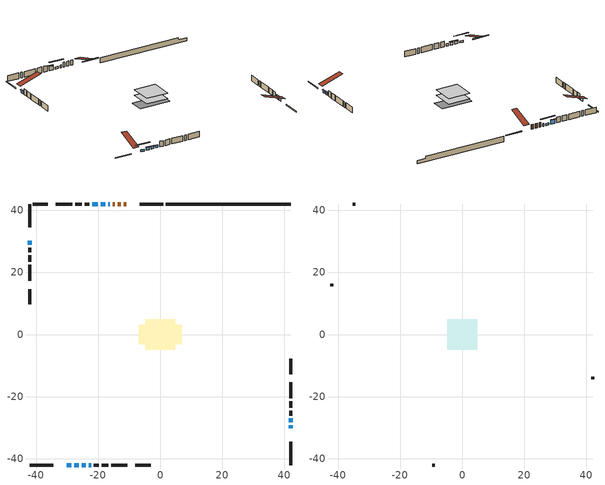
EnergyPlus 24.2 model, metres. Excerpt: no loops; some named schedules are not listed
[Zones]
conditioned space
 floor adiabatic (AdiabaticFloorConstruction): -4.85,-4.85 -4.85,4.85 4.85,4.85 4.85,-4.85 z1.38
 floor foundation (Slab1 construction): -6.93,-3.12 -6.93,3.12 6.93,3.12 6.93,-3.12 z-0.91
 wall outside (RimJoist1 construction): 0.91,42.08 -6.63,42.08 / -42.08,-42.08 -34.53,-42.08 / -42.08,42.08 -42.08,34.53 / 42.08,-42.08 42.08,-34.53 z1.38:1.68
 wall outside (AdiabaticWallConstruction 1): -10.97,42.08 -11.83,42.08 / -12.76,42.08 -13.74,42.08 / -14.66,42.08 -15.38,42.08 z1.38:3.41
 wall outside (AdiabaticWallConstruction): -16.31,42.08 -16.8,42.08 / 42.08,-28.34 42.08,-27.07 / -27.73,-42.08 -26.21,-42.08 / -25.28,-42.08 -24.06,-42.08 / -23.13,-42.08 -22.29,-42.08 z1.38:2.6; -17.73,42.08 -19.26,42.08 / -30.19,-42.08 -28.66,-42.08 z1.38:2.19; 42.08,-30.19 42.08,-29.27 / -42.08,30.19 -42.08,28.97 z1.38:2.5; -20.18,42.08 -21.91,42.08 z1.38:3.21
 wall outside (Wall1 construction): -22.84,42.08 -24.42,42.08 / -21.36,-42.08 -19.79,-42.08 / -42.08,28.04 -42.08,26.46 / 42.08,-26.14 42.08,-24.57 z1.38:3.82
 wall outside (Wall2 construction): -25.35,42.08 -27.48,42.08 / -18.86,-42.08 -16.72,-42.08 / -42.08,25.53 -42.08,23.4 / 42.08,-23.64 42.08,-21.5 z1.38:3.82
 wall outside (Wall3 construction): -28.41,42.08 -33.62,42.08 / -15.8,-42.08 -10.59,-42.08 / -42.08,22.47 -42.08,17.27 / 42.08,-20.57 42.08,-15.37 z1.38:3.82
 wall outside (Wall5 construction): -36.22,42.08 -41.15,42.08 / -7.99,-42.08 -3.06,-42.08 / -42.08,14.66 -42.08,9.73 / 42.08,-12.77 42.08,-7.84 z1.38:3.82
 wall foundation (FoundationWall1 construction): 1.84,42.08,-0.91 1.84,42.08,1.38 38.05,42.08,1.38 38.05,42.08,0.4 42.08,42.08,0.4 42.08,42.08,-0.91
 window (WindowConstruction 6): -16.31,42.08 -16.8,42.08 z1.38:2.6
 window (WindowConstruction 7): -17.73,42.08 -19.26,42.08 z1.38:2.19
 window (WindowConstruction 8): -30.19,-42.08 -28.66,-42.08 z1.38:2.19
 window (WindowConstruction): 42.08,-30.19 42.08,-29.27 z1.38:2.5
 window (WindowConstruction 1): 42.08,-28.34 42.08,-27.07 z1.38:2.6
 window (WindowConstruction 2): -20.19,42.08 -21.91,42.08 z1.38:3.21
 window (WindowConstruction 3): -27.73,-42.08 -26.21,-42.08 z1.38:2.6
 window (WindowConstruction 4): -25.28,-42.08 -24.06,-42.08 z1.38:2.6
 window (WindowConstruction 5): -42.08,30.19 -42.08,28.97 z1.38:2.5
 window (WindowConstruction 9): -23.13,-42.08 -22.29,-42.08 z1.38:2.6
 door (Door): -10.98,42.08 -11.83,42.08 z1.38:3.41
 door (Door 1): -12.76,42.08 -13.73,42.08 z1.38:3.41
 door (Door 2): -14.66,42.08 -15.38,42.08 z1.38:3.41
 ceiling adiabatic (AdiabaticFloorConstruction): 4.85,-4.85 4.85,4.85 -4.85,4.85 -4.85,-4.85 z1.38
attic - vented
 floor to conditioned space (Floor1 construction Reversed): -4.85,-4.85 -4.85,4.85 4.85,4.85 4.85,-4.85 z3.82
 wall outside (Wall4 construction): -34.54,42.08 -35.29,42.08 / -9.66,-42.08 -8.92,-42.08 / -42.08,16.34 -42.08,15.59 / 42.08,-14.44 42.08,-13.7 z1.38:3.82
 roof outside (Roof1 construction): -10.05,42.08,3.82 -10.05,32.63,6.97 -7.56,32.63,6.97 -7.56,42.08,3.82; -31.12,-42.08,3.82 -31.12,-32.63,6.97 -33.6,-32.63,6.97 -33.6,-42.08,3.82; -42.08,31.12,3.82 -32.63,31.12,6.97 -32.63,33.6,6.97 -42.08,33.6,3.82; 42.08,-31.12,3.82 32.63,-31.12,6.97 32.63,-33.6,6.97 42.08,-33.6,3.82
shading: -21.9,42.08 -15.09,42.08 -15.09,42.49 -21.9,42.49 z4.83; -26.02,-42.08 -32.83,-42.08 -32.83,-42.49 -26.02,-42.49 z4.83; 42.08,-29.07 42.08,-30.39 42.49,-30.39 42.49,-29.07 z2.7; 42.08,-26.87 42.08,-28.54 42.49,-28.54 42.49,-26.87 z2.8; -22.11,42.08 -19.98,42.08 -19.98,42.49 -22.11,42.49 z3.41; -26.01,-42.08 -27.93,-42.08 -27.93,-42.49 -26.01,-42.49 z2.8; -23.86,-42.08 -25.48,-42.08 -25.48,-42.49 -23.86,-42.49 z2.8; -42.08,28.77 -42.08,30.39 -42.49,30.39 -42.49,28.77 z2.7
[Building]
Building 1: Terrain=Suburbs
[Site:Location]
Windsor AP_ON: Latitude {deg}=42.28; Longitude {deg}=-82.96; Time Zone {hr}=-5; Elevation {m}=190; Keep Site Location Information=Yes
[Site:GroundTemperature:Shallow]
6.34957, 4.46684, 4.31606, 5.20952, 8.79623, 12.3662, 15.4612, 17.4219, 17.5884, 15.9938, 12.9777, 9.51722
[Site:WaterMainsTemperature]
Calculation Method=Schedule; Temperature Schedule=mains temperature schedule
[Material] Roughness=Rough; Thermal Absorptance=0.9
Name | Thickness {m} | Conductivity {W/m-K} | Density {kg/m3} | Specific Heat {J/kg-K} | Solar Absorptance | Visible Absorptance
asphalt or fiberglass shingles | 0.00635 | 0.162714 | 1121.4 | 1465.45 | 0.4 | 0.4
ceiling loosefill ins | 0.169333 | 0.0480833 | 16.02 | 1046.75 | 0.7 | 0.7
ceiling stud and cavity | 0.1397 | 0.104391 | 65.682 | 1177.47 | 0.7 | 0.7
concrete 4.0 in. | 0.1016 | 1.803125 | 2242.8 | 837.4 | 0.7 | 0.7
concrete 8.0 in. | 0.2032 | 1.803125 | 2242.8 | 837.4 | 0.7 | 0.7
door material | 0.04445 | 0.053851 | 512.64 | 1214.23 | 0.7 | 0.7
door material 1 | 0.04445 | 0.188738 | 512.64 | 1214.23 | 0.7 | 0.7
exterior vertical ins | 0.0424921 | 0.029427 | 32.04 | 1214.23 | 0.7 | 0.7
floor covering | 0.0127 | 0.0433444 | 54.468 | 1339.84 | 0.6 | 0.6
floor rigid ins; wall rigid ins 1 | 0.512978 | 0.029427 | 32.04 | 1214.23 | 0.7 | 0.7
floor stud and cavity | 0.1397 | 1.75129 | 37.0049 | 1207.88 | 0.7 | 0.7
furniture material conditioned space 1 | 0.1524 | 0.115458 | 640.8 | 1214.23 | 0.6 | 0.6
gypsum board | 0.0127 | 0.160291 | 801 | 837.4 | 0.6 | 0.6
gypsum board 1 | 0.0127 | 0.160291 | 801 | 837.4 | 0.7 | 0.7
osb sheathing 0.5 in. | 0.0127 | 0.115458 | 512.64 | 1214.23 | 0.7 | 0.7
osb sheathing 0.75 in. | 0.01905 | 0.115458 | 512.64 | 1214.23 | 0.7 | 0.7
osb sheathing 2.0 in. | 0.0508 | 0.115458 | 512.64 | 1214.23 | 0.7 | 0.7
rim joist stud and cavity | 0.0508 | 0.0296634 | 125.044 | 1163.47 | 0.6 | 0.6
wall rigid ins | 0.051816 | 0.029427 | 32.04 | 1214.23 | 0.7 | 0.7
wall stud and cavity | 0.1397 | 0.413238 | 139.0536 | 1170.24 | 0.7 | 0.7
wall stud and cavity 1 | 0.1397 | 0.245635 | 139.0536 | 1170.24 | 0.7 | 0.7
wall stud and cavity 2 | 0.1397 | 0.224759 | 139.0536 | 1170.24 | 0.7 | 0.7
wall stud and cavity 3 | 0.0889 | 6.9971 | 50.32683 | 1063.81 | 0.6 | 0.6
wall stud and cavity 4 | 0.1397 | 0.192189 | 139.0536 | 1170.24 | 0.7 | 0.7
wall stud and cavity 5 | 0.0889 | 0.380278 | 52.3479 | 1209.89 | 0.7 | 0.7
wall stud and cavity 6 | 0.0889 | 0.391764 | 83.0341 | 1211.67 | 0.7 | 0.7
wood siding | 0.0254 | 0.102417 | 544.68 | 1172.36 | 0.4 | 0.4
wood siding 1 | 0.00254 | 0.102417 | 544.68 | 1172.36 | 0.4 | 0.4
wood siding 2; wood siding 3; wood siding 4 | 0.0254 | 0.102417 | 544.68 | 1172.36 | 0.7 | 0.7
[WindowMaterial:SimpleGlazingSystem]
Name | U-Factor {W/m2-K} | Solar Heat Gain Coefficient
WindowMaterial | 3.0048 | 0.53
WindowMaterial 1 | 2.98152 | 0.57
WindowMaterial 2 | 2.90089 | 0.65
WindowMaterial 3 | 2.96562 | 0.59
WindowMaterial 4 | 2.98606 | 0.56
WindowMaterial 5 | 2.98833 | 0.56
WindowMaterial 6 | 3.07407 | 0.36
WindowMaterial 7 | 2.98606 | 0.55
WindowMaterial 8 | 3.06271 | 0.54
[Construction]
AdiabaticFloorConstruction: floor stud and cavity, floor rigid ins, osb sheathing 0.75 in., floor covering
AdiabaticWallConstruction: wood siding 3, wall rigid ins 1, wall stud and cavity 5, gypsum board
AdiabaticWallConstruction 1: wood siding 4, wall rigid ins 1, wall stud and cavity 5, gypsum board
Door; Door 1: door material
Door 2: door material 1
Floor1 construction Reversed: gypsum board, ceiling stud and cavity, ceiling loosefill ins
FoundationWall1 construction: concrete 8.0 in., gypsum board 1
furniture construction conditioned space 1: furniture material conditioned space 1
PartitionWallConstruction: gypsum board, wall stud and cavity 6, gypsum board
RimJoist1 construction: wood siding 2, osb sheathing 2.0 in., rim joist stud and cavity
Roof1 construction: asphalt or fiberglass shingles
Slab1 construction: concrete 4.0 in.
Wall1 construction: wood siding, wall rigid ins, osb sheathing 0.5 in., wall stud and cavity, gypsum board
Wall2 construction: wood siding, wall rigid ins, osb sheathing 0.5 in., wall stud and cavity 1, gypsum board
Wall3 construction: wood siding, wall rigid ins, osb sheathing 0.5 in., wall stud and cavity 2, gypsum board
Wall4 construction: wood siding 1, wall stud and cavity 3
Wall5 construction: wood siding, wall rigid ins, osb sheathing 0.5 in., wall stud and cavity 4, gypsum board
WindowConstruction: WindowMaterial
WindowConstruction 1: WindowMaterial 1
WindowConstruction 2: WindowMaterial 2
WindowConstruction 3: WindowMaterial 3
WindowConstruction 4: WindowMaterial 4
WindowConstruction 5: WindowMaterial 5
WindowConstruction 6: WindowMaterial 6
WindowConstruction 7; WindowConstruction 8: WindowMaterial 7
WindowConstruction 9: WindowMaterial 8
[Zone] Multiplier=1; Part of Total Floor Area=Yes
Name | Volume {m3}
attic - vented | 47.9871
conditioned space | 447.1
[Space]
Name | Zone | Volume {m3}
attic - vented 1 | attic - vented | 47.9871
conditioned space 1 | conditioned space | 447.1
[ZoneInfiltration:EffectiveLeakageArea]
infil attic - vented 1: Zone or Space=attic - vented 1; Schedule=Always On Discrete; Effective Air Leakage Area {cm2}=4175.11; Stack Coefficient=0.000388383; Wind Coefficient=1.33153e-05
[ZoneMixing]
whole house fan mix: Zone or Space=attic - vented; Schedule=Always On Continuous; Design Flow Rate Calculation Method=Flow/Zone; Design Flow Rate {m3/s}=0; Source Zone or Space=conditioned space
[SurfaceProperty:ExposedFoundationPerimeter]
Slab1: Exposed Perimeter Calculation Method=TotalExposedPerimeter; Total Exposed Perimeter {m}=40.233
[InternalMass] Zone or ZoneList=conditioned space; Space or SpaceList=conditioned space 1
Name | Construction | Surface Area {m2}
furniture mass conditioned space 1 | furniture construction conditioned space 1 | 72.2399
partition wall mass | PartitionWallConstruction | 180.6
[Lights]
interior lighting: Zone or ZoneList or Space or SpaceList=conditioned space 1; Schedule=interior lighting schedule; Design Level Calculation Method=LightingLevel; Lighting Level {W}=343.2; Return Air Fraction=0; Fraction Radiant=0.6; Fraction Visible=0.2; Fraction Replaceable=1
[People]
occupants: Zone or ZoneList or Space or SpaceList=conditioned space 1; Number of People Schedule=occupants schedule; Number of People Calculation Method=People; Number of People=3; Fraction Radiant=0.314171; Sensible Heat Fraction=0.56303; Activity Level Schedule=occupants activity schedule; Carbon Dioxide Generation Rate {m3/s-W}=0; Enable ASHRAE 55 Comfort Warnings=No; Mean Radiant Temperature Calculation Type=EnclosureAveraged
[ElectricEquipment] Zone or ZoneList or Space or SpaceList=conditioned space 1; Design Level Calculation Method=EquipmentLevel
Name | Schedule | Design Level {W} | Fraction Latent | Fraction Radiant | Fraction Lost
clothes dryer | clothes dryer schedule | 140.772 | 0.015 | 0.081 | 0.85
clothes washer | clothes washer schedule | 32.1985 | 0.03 | 0.162 | 0.7
cooking range | cooking range schedule | 215.147 | 0.08 | 0.432 | 0.2
dishwasher | dishwasher schedule | 66.8632 | 0.3 | 0.18 | 0.4
fridge | fridge schedule | 72.9452 | 0 | 0.6 | 0
mech vent bath fan 0 | mech vent bath fan 0 schedule | 50.2 | 0 | 0 | 1
mech vent bath fan 1 | mech vent bath fan 1 schedule | 50.2 | 0 | 0 | 1
mech vent house fan | mech vent house fan schedule | 0 | 0 | 0 | 1
mech vent house fan cfis | mech vent house fan cfis schedule | 0 | 0 | 0 | 0
mech vent range fan 0 | mech vent range fan 0 schedule | 57 | 0 | 0 | 1
misc plug loads | misc plug loads schedule | 494.7 | 0.045 | 0.513 | 0.1
whole house fan | Always On Discrete | 0 | 0 | 0 | 1
[OtherEquipment] Zone or ZoneList or Space or SpaceList=conditioned space 1; Design Level Calculation Method=EquipmentLevel
Name | Fuel Type | Schedule | Design Level {W} | Fraction Latent | Fraction Radiant | Fraction Lost
clothes dryer 1 | Electricity | clothes dryer schedule | 0 | 0.015 | 0.081 | 0.85
cooking range 1 | Electricity | cooking range schedule | 0 | 0.08 | 0.432 | 0.2
general water use latent | None | general water use schedule | 62.594 | 1 | 0 | 0
general water use sensible | None | general water use schedule | -61.6891 | 0 | 0.6 | 0
mech vent house fan latent load | None | Always On Discrete | 0 | 1 | 0 | 0
mech vent house fan sensible load | None | Always On Discrete | 0 | 0 | 0 | 0
water heater energy adjustment1 | NaturalGas | Always On Discrete | 0.01 | 0 | 0 | 1
[ZoneInfiltration:DesignFlowRate] Zone or ZoneList or Space or SpaceList=conditioned space 1; Schedule=Always On Discrete; Design Flow Rate Calculation Method=Flow/Zone; Design Flow Rate {m3/s}=0
infil flow; natural vent flow; whole house fan flow
[AvailabilityManager:Scheduled]
central ac and furnace airloop Availability Manager: Schedule=Always On Discrete
[Foundation:Kiva]
Foundation Kiva 1: Initial Indoor Air Temperature {C}=18; Wall Height Above Grade {m}=1.379982; Wall Depth Below Slab {m}=0.2032; Custom Block Material Name 1=exterior vertical ins; Custom Block Depth 1 {m}=2.28999; Custom Block X Position 1 {m}=0.2159; Custom Block Z Position 1 {m}=0
[Foundation:Kiva:Settings]
Soil Conductivity {W/m-K}=0.849921; Soil Density {kg/m3}=1842.3; Soil Specific Heat {J/kg-K}=418.7; Ground Solar Absorptivity=0.9; Ground Thermal Absorptivity=0.9; Ground Surface Roughness {m}=0.03; Far-Field Width {m}=40; Deep-Ground Boundary Condition=ZeroFlux; Deep-Ground Depth {m}=40; Minimum Cell Dimension {m}=0.2; Maximum Cell Growth Coefficient=3; Simulation Timestep=Timestep
[Exterior:Lights]
exterior lighting: Schedule=exterior lighting schedule; Design Level {W}=75.6
[EnergyManagementSystem:GlobalVariable]
central_ac_and_furnace_airloop_Fan_RTF
infil_program_Qfan
infil_program_Qinf
natural_vent_program_Qnv
natural_vent_program_Qwhf
[EnergyManagementSystem:Sensor]
Name | Output:Variable or Output:Meter Index Key | Output:Variable or Output:Meter
airflow_gain | infil flow | Infiltration Sensible Heat Gain Energy
airflow_gain_1 | natural vent flow | Infiltration Sensible Heat Gain Energy
airflow_gain_2 | whole house fan flow | Infiltration Sensible Heat Gain Energy
airflow_loss | infil flow | Infiltration Sensible Heat Loss Energy
airflow_loss_1 | natural vent flow | Infiltration Sensible Heat Loss Energy
airflow_loss_2 | whole house fan flow | Infiltration Sensible Heat Loss Energy
clg_load_cond |  | Cooling:EnergyTransfer:Zone:CONDITIONED SPACE
clg_sp_s; clg_sp_s_1 | cooling setpoint | Schedule Value
clothes_dryer_exhaust_0_sch_s | clothes dryer exhaust 0 schedule | Schedule Value
cool_season | cooling season schedule | Schedule Value
htg_load_cond |  | Heating:EnergyTransfer:Zone:CONDITIONED SPACE
htg_sp_s; htg_sp_s_1 | heating setpoint | Schedule Value
ig_ee_conv | clothes dryer | Electric Equipment Convective Heating Energy
ig_ee_conv_2 | cooking range | Electric Equipment Convective Heating Energy
ig_ee_conv_4 | fridge | Electric Equipment Convective Heating Energy
ig_ee_conv_5 | misc plug loads | Electric Equipment Convective Heating Energy
ig_ee_conv_6 | whole house fan | Electric Equipment Convective Heating Energy
ig_ee_rad | clothes dryer | Electric Equipment Radiant Heating Energy
ig_ee_rad_2 | cooking range | Electric Equipment Radiant Heating Energy
ig_ee_rad_4 | fridge | Electric Equipment Radiant Heating Energy
ig_ee_rad_5 | misc plug loads | Electric Equipment Radiant Heating Energy
ig_ee_rad_6 | whole house fan | Electric Equipment Radiant Heating Energy
ig_lgt_conv | interior lighting | Lights Convective Heating Energy
ig_lgt_rad | interior lighting | Lights Radiant Heating Energy
ig_lgt_vis | interior lighting | Lights Visible Radiation Heating Energy
ig_oe_conv | clothes dryer 1 | Other Equipment Convective Heating Energy
ig_oe_conv_1 | cooking range 1 | Other Equipment Convective Heating Energy
ig_oe_conv_2 | general water use latent | Other Equipment Convective Heating Energy
ig_oe_conv_3 | general water use sensible | Other Equipment Convective Heating Energy
ig_oe_conv_4 | water heater energy adjustment1 | Other Equipment Convective Heating Energy
ig_oe_rad | clothes dryer 1 | Other Equipment Radiant Heating Energy
ig_oe_rad_1 | cooking range 1 | Other Equipment Radiant Heating Energy
ig_oe_rad_2 | general water use latent | Other Equipment Radiant Heating Energy
ig_oe_rad_3 | general water use sensible | Other Equipment Radiant Heating Energy
ig_oe_rad_4 | water heater energy adjustment1 | Other Equipment Radiant Heating Energy
ig_ppl_conv | occupants | People Convective Heating Energy
ig_ppl_rad | occupants | People Radiant Heating Energy
im_conv | furniture mass conditioned space 1 | Surface Inside Face Convection Heat Gain Energy
im_conv_1 | partition wall mass | Surface Inside Face Convection Heat Gain Energy
im_ig | furniture mass conditioned space 1 | Surface Inside Face Internal Gains Radiation Heat Gain Energy
im_ig_1 | partition wall mass | Surface Inside Face Internal Gains Radiation Heat Gain Energy
im_lgt | furniture mass conditioned space 1 | Surface Inside Face Lights Radiation Heat Gain Energy
im_lgt_1 | partition wall mass | Surface Inside Face Lights Radiation Heat Gain Energy
im_sol | furniture mass conditioned space 1 | Surface Inside Face Solar Radiation Heat Gain Energy
im_sol_1 | partition wall mass | Surface Inside Face Solar Radiation Heat Gain Energy
im_surf | furniture mass conditioned space 1 | Surface Inside Face Net Surface Thermal Radiation Heat Gain Energy
im_surf_1 | partition wall mass | Surface Inside Face Net Surface Thermal Radiation Heat Gain Energy
mech_vent_bath_fan_0_sch_s | mech vent bath fan 0 schedule | Schedule Value
mech_vent_bath_fan_1_sch_s | mech vent bath fan 1 schedule | Schedule Value
mech_vent_range_fan_0_sch_s | mech vent range fan 0 schedule | Schedule Value
mv_conv | mech vent bath fan 0 | Electric Equipment Convective Heating Energy
mv_conv_1 | mech vent bath fan 1 | Electric Equipment Convective Heating Energy
mv_conv_2 | mech vent house fan | Electric Equipment Convective Heating Energy
mv_conv_3 | mech vent house fan cfis | Electric Equipment Convective Heating Energy
mv_conv_4 | mech vent range fan 0 | Electric Equipment Convective Heating Energy
mv_conv_5 | mech vent house fan latent load | Other Equipment Convective Heating Energy
mv_conv_6 | mech vent house fan sensible load | Other Equipment Convective Heating Energy
mv_rad | mech vent bath fan 0 | Electric Equipment Radiant Heating Energy
mv_rad_1 | mech vent bath fan 1 | Electric Equipment Radiant Heating Energy
mv_rad_2 | mech vent house fan | Electric Equipment Radiant Heating Energy
mv_rad_3 | mech vent house fan cfis | Electric Equipment Radiant Heating Energy
mv_rad_4 | mech vent range fan 0 | Electric Equipment Radiant Heating Energy
mv_rad_5 | mech vent house fan latent load | Other Equipment Radiant Heating Energy
mv_rad_6 | mech vent house fan sensible load | Other Equipment Radiant Heating Energy
natural_vent_s | natural vent schedule | Schedule Value
out_pb_s |  | Site Outdoor Air Barometric Pressure
out_wt_s |  | Site Outdoor Air Humidity Ratio
site_vw_s |  | Site Wind Speed
ss_back_out | Window1 | Surface Window Shortwave from Zone Back Out Window Heat Transfer Rate
ss_back_out_1 | Window11 | Surface Window Shortwave from Zone Back Out Window Heat Transfer Rate
ss_back_out_2 | Window12 | Surface Window Shortwave from Zone Back Out Window Heat Transfer Rate
ss_back_out_3 | Window3 | Surface Window Shortwave from Zone Back Out Window Heat Transfer Rate
ss_back_out_4 | Window4 | Surface Window Shortwave from Zone Back Out Window Heat Transfer Rate
ss_back_out_5 | Window5 | Surface Window Shortwave from Zone Back Out Window Heat Transfer Rate
ss_back_out_6 | Window6 | Surface Window Shortwave from Zone Back Out Window Heat Transfer Rate
ss_back_out_7 | Window7 | Surface Window Shortwave from Zone Back Out Window Heat Transfer Rate
ss_back_out_8 | Window8 | Surface Window Shortwave from Zone Back Out Window Heat Transfer Rate
ss_back_out_9 | Window9 | Surface Window Shortwave from Zone Back Out Window Heat Transfer Rate
ss_conv | Door1 | Surface Inside Face Convection Heat Gain Energy
ss_conv_1 | Door2 | Surface Inside Face Convection Heat Gain Energy
ss_conv_10 | Window7 | Surface Inside Face Convection Heat Gain Energy
ss_conv_11 | Window8 | Surface Inside Face Convection Heat Gain Energy
ss_conv_12 | Window9 | Surface Inside Face Convection Heat Gain Energy
ss_conv_2 | Door3 | Surface Inside Face Convection Heat Gain Energy
ss_conv_3 | Window1 | Surface Inside Face Convection Heat Gain Energy
ss_conv_4 | Window11 | Surface Inside Face Convection Heat Gain Energy
ss_conv_5 | Window12 | Surface Inside Face Convection Heat Gain Energy
ss_conv_6 | Window3 | Surface Inside Face Convection Heat Gain Energy
ss_conv_7 | Window4 | Surface Inside Face Convection Heat Gain Energy
ss_conv_8 | Window5 | Surface Inside Face Convection Heat Gain Energy
ss_conv_9 | Window6 | Surface Inside Face Convection Heat Gain Energy
ss_ig | Door1 | Surface Inside Face Internal Gains Radiation Heat Gain Energy
ss_ig_1 | Door2 | Surface Inside Face Internal Gains Radiation Heat Gain Energy
ss_ig_10 | Window7 | Surface Inside Face Internal Gains Radiation Heat Gain Energy
ss_ig_11 | Window8 | Surface Inside Face Internal Gains Radiation Heat Gain Energy
ss_ig_12 | Window9 | Surface Inside Face Internal Gains Radiation Heat Gain Energy
ss_ig_2 | Door3 | Surface Inside Face Internal Gains Radiation Heat Gain Energy
ss_ig_3 | Window1 | Surface Inside Face Internal Gains Radiation Heat Gain Energy
ss_ig_4 | Window11 | Surface Inside Face Internal Gains Radiation Heat Gain Energy
ss_ig_5 | Window12 | Surface Inside Face Internal Gains Radiation Heat Gain Energy
ss_ig_6 | Window3 | Surface Inside Face Internal Gains Radiation Heat Gain Energy
ss_ig_7 | Window4 | Surface Inside Face Internal Gains Radiation Heat Gain Energy
ss_ig_8 | Window5 | Surface Inside Face Internal Gains Radiation Heat Gain Energy
ss_ig_9 | Window6 | Surface Inside Face Internal Gains Radiation Heat Gain Energy
ss_lgt | Door1 | Surface Inside Face Lights Radiation Heat Gain Energy
ss_lgt_1 | Door2 | Surface Inside Face Lights Radiation Heat Gain Energy
ss_lgt_2 | Door3 | Surface Inside Face Lights Radiation Heat Gain Energy
ss_sol | Door1 | Surface Inside Face Solar Radiation Heat Gain Energy
ss_sol_1 | Door2 | Surface Inside Face Solar Radiation Heat Gain Energy
ss_sol_2 | Door3 | Surface Inside Face Solar Radiation Heat Gain Energy
ss_surf | Door1 | Surface Inside Face Net Surface Thermal Radiation Heat Gain Energy
ss_surf_1 | Door2 | Surface Inside Face Net Surface Thermal Radiation Heat Gain Energy
ss_surf_10 | Window7 | Surface Inside Face Net Surface Thermal Radiation Heat Gain Energy
ss_surf_11 | Window8 | Surface Inside Face Net Surface Thermal Radiation Heat Gain Energy
ss_surf_12 | Window9 | Surface Inside Face Net Surface Thermal Radiation Heat Gain Energy
ss_surf_2 | Door3 | Surface Inside Face Net Surface Thermal Radiation Heat Gain Energy
ss_surf_3 | Window1 | Surface Inside Face Net Surface Thermal Radiation Heat Gain Energy
ss_surf_4 | Window11 | Surface Inside Face Net Surface Thermal Radiation Heat Gain Energy
ss_surf_5 | Window12 | Surface Inside Face Net Surface Thermal Radiation Heat Gain Energy
ss_surf_6 | Window3 | Surface Inside Face Net Surface Thermal Radiation Heat Gain Energy
ss_surf_7 | Window4 | Surface Inside Face Net Surface Thermal Radiation Heat Gain Energy
ss_surf_8 | Window5 | Surface Inside Face Net Surface Thermal Radiation Heat Gain Energy
ss_surf_9 | Window6 | Surface Inside Face Net Surface Thermal Radiation Heat Gain Energy
ss_trans_in | Window1 | Surface Window Transmitted Solar Radiation Rate
ss_trans_in_1 | Window11 | Surface Window Transmitted Solar Radiation Rate
ss_trans_in_2 | Window12 | Surface Window Transmitted Solar Radiation Rate
ss_trans_in_3 | Window3 | Surface Window Transmitted Solar Radiation Rate
ss_trans_in_4 | Window4 | Surface Window Transmitted Solar Radiation Rate
ss_trans_in_5 | Window5 | Surface Window Transmitted Solar Radiation Rate
ss_trans_in_6 | Window6 | Surface Window Transmitted Solar Radiation Rate
ss_trans_in_7 | Window7 | Surface Window Transmitted Solar Radiation Rate
ss_trans_in_8 | Window8 | Surface Window Transmitted Solar Radiation Rate
ss_trans_in_9 | Window9 | Surface Window Transmitted Solar Radiation Rate
ss_trans_out | Window1 | Surface Inside Face Initial Transmitted Diffuse Transmitted Out Window Solar Radiation Rate
ss_trans_out_1 | Window11 | Surface Inside Face Initial Transmitted Diffuse Transmitted Out Window Solar Radiation Rate
ss_trans_out_2 | Window12 | Surface Inside Face Initial Transmitted Diffuse Transmitted Out Window Solar Radiation Rate
ss_trans_out_3 | Window3 | Surface Inside Face Initial Transmitted Diffuse Transmitted Out Window Solar Radiation Rate
ss_trans_out_4 | Window4 | Surface Inside Face Initial Transmitted Diffuse Transmitted Out Window Solar Radiation Rate
ss_trans_out_5 | Window5 | Surface Inside Face Initial Transmitted Diffuse Transmitted Out Window Solar Radiation Rate
ss_trans_out_6 | Window6 | Surface Inside Face Initial Transmitted Diffuse Transmitted Out Window Solar Radiation Rate
ss_trans_out_7 | Window7 | Surface Inside Face Initial Transmitted Diffuse Transmitted Out Window Solar Radiation Rate
ss_trans_out_8 | Window8 | Surface Inside Face Initial Transmitted Diffuse Transmitted Out Window Solar Radiation Rate
ss_trans_out_9 | Window9 | Surface Inside Face Initial Transmitted Diffuse Transmitted Out Window Solar Radiation Rate
s_conv | Floor1 | Surface Inside Face Convection Heat Gain Energy
s_conv_1 | FoundationWall1 | Surface Inside Face Convection Heat Gain Energy
s_conv_10 | Wall1:180 | Surface Inside Face Convection Heat Gain Energy
s_conv_11 | Wall1:270 | Surface Inside Face Convection Heat Gain Energy
s_conv_12 | Wall1:90 | Surface Inside Face Convection Heat Gain Energy
